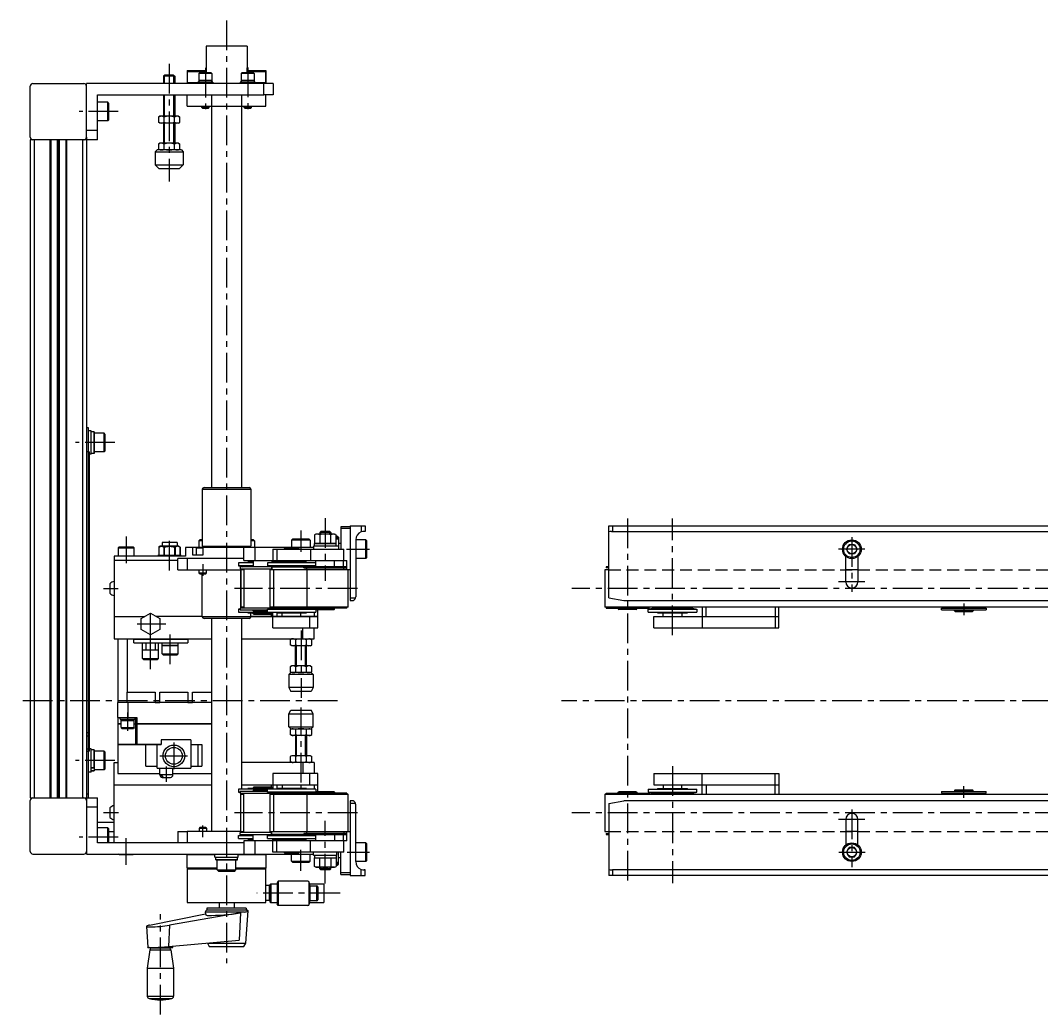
# Model space of a CAD drawing. Extents: x -5 to 1587, y -24 to 958.
# Drawn here: x -5 to 541, y 427 to 958 of the extents above; entities that cross this region are included whole.
import ezdxf

# ---------------------------------------------------------------- set-up
doc = ezdxf.new("R2010")
doc.units = 0
doc.header["$LTSCALE"] = 0.5
doc.linetypes.add('CENTER', pattern=[50.8, 31.75, -6.35, 6.35, -6.35])
doc.linetypes.add('DASHED', pattern=[19.05, 12.7, -6.35])
for name, color, linetype in [('MSM_CENTER', 1, 'CENTER'), ('MSM_CONTINUOUS', 7, 'CONTINUOUS'), ('MSM_DASHED', 4, 'DASHED'), ('MSM_NARROW', 5, 'CONTINUOUS')]:
    doc.layers.add(name, color=color, linetype=linetype)

msp = doc.modelspace()

# ---------------------------------------------------------------- linework, layer by layer
at = {"layer": 'MSM_CENTER'}
for p, q in [((105, 958.2), (105, 454.08)), ((74.3, 934.97), (74.3, 872.15)), ((93.69, 932.9), (93.69, 909.23)), ((116.31, 932.95), (116.31, 909.23)), ((47.09, 909.43), (26.15, 909.43)), ((45.19, 732.43), (24.25, 732.43)), ((157.8, 692.05), (157.8, 658.61)), ((319.46, 691.93), (319.46, 496.93)), ((343.46, 629.43), (343.46, 691.93)), ((144.7, 685.48), (144.7, 674.09)), ((51.23, 682.25), (51.23, 667.95)), ((74.5, 664.12), (74.5, 680.96)), ((439.46, 681.91), (439.46, 652.68)), ((169.15, 675.43), (181.46, 675.43)), ((446.45, 675.43), (432.31, 675.43)), ((446.45, 675.43), (432.31, 675.43)), ((92.27, 667.35), (92.27, 661.24)), ((446.44, 657.93), (432.29, 657.93)), ((39.11, 654.43), (47.08, 654.43)), ((175, 654.43), (109.3, 654.43)), ((1366.18, 654.43), (289.76, 654.43)), ((499.38, 646.43), (499.38, 640.13)), ((64.3, 625.32), (64.3, 643.7)), ((72.43, 635.43), (57.14, 635.43)), ((64.3, 611.32), (64.3, 629.7)), ((74.8, 613.92), (74.8, 632.3)), ((144.81, 631.95), (144.81, 596.04)), ((164.26, 594.43), (-5.28, 594.43)), ((144.81, 550.63), (144.81, 590.78)), ((1359.23, 594.43), (284.11, 594.43)), ((52.05, 588.2), (52.05, 578.23)), ((76.8, 572.02), (76.8, 557.73)), ((69.25, 564.93), (84.01, 564.93)), ((45.19, 562.43), (24.25, 562.43)), ((72.8, 551.03), (72.8, 559.2)), ((343.46, 559.43), (343.46, 496.93)), ((499.38, 542.43), (499.38, 548.73)), ((439.46, 536.18), (439.46, 505.47)), ((39.18, 534.57), (47.14, 534.57)), ((175, 534.43), (109.3, 534.43)), ((157.8, 496.71), (157.8, 530.15)), ((1366.18, 534.43), (289.76, 534.43)), ((446.45, 530.93), (432.3, 530.93)), ((92.27, 521.51), (92.27, 527.62)), ((47.09, 521.43), (26.15, 521.43)), ((51.23, 506.6), (51.23, 520.9)), ((51.23, 506.6), (51.23, 520.9)), ((144.7, 503.37), (144.7, 514.76)), ((169.51, 513.43), (181.46, 513.43)), ((432.46, 513.43), (446.6, 513.43)), ((165.77, 491.43), (121.09, 491.43)), ((69.59, 426.58), (69.59, 480.36))]:
    msp.add_line(p, q, dxfattribs=at)
at = {"layer": 'MSM_CONTINUOUS'}
for p, q in [((116, 944.43), (94, 944.43)), ((94, 944.43), (94, 930.23)), ((116, 944.43), (116, 933.4)), ((71.91, 928.93), (71.3, 928.31)), ((76.69, 928.93), (71.91, 928.93)), ((76.69, 928.93), (77.3, 928.31)), ((83.99, 931.43), (94, 931.43)), ((83.99, 931.43), (83.99, 924.43)), ((83.99, 930.93), (94, 930.93)), ((90.59, 930.23), (90.19, 929.83)), ((93.01, 929.83), (90.19, 929.83)), ((93.01, 929.83), (90.19, 929.83)), ((90.19, 929.83), (90.19, 925.23)), ((96.79, 930.23), (90.59, 930.23)), ((96.79, 930.23), (90.59, 930.23)), ((97.19, 929.83), (93.01, 929.83)), ((97.19, 929.83), (93.01, 929.83)), ((96.79, 930.23), (97.19, 929.83)), ((97.18, 929.83), (97.18, 925.23)), ((113.21, 930.23), (112.81, 929.83)), ((119.81, 929.83), (112.81, 929.83)), ((119.81, 929.83), (112.81, 929.83)), ((112.81, 929.83), (112.81, 925.23)), ((115.71, 930.23), (113.21, 930.23)), ((113.21, 930.23), (119.41, 930.23)), ((115.84, 931.43), (126.01, 931.43)), ((115.85, 930.93), (125.99, 930.93)), ((119.41, 930.23), (119.81, 929.83)), ((119.81, 929.83), (119.81, 925.23)), ((125.99, 924.43), (125.99, 931.43)), ((126.01, 931.43), (126.01, 924.43)), ((0, 895.73), (0, 923.13)), ((1.3, 924.43), (28.7, 924.43)), ((125, 924.43), (30, 924.43)), ((30, 895.73), (30, 924.43)), ((77.3, 928.31), (71.3, 928.31)), ((71.3, 928.31), (71.3, 924.43)), ((77.3, 928.31), (77.3, 924.43)), ((83.99, 924.93), (89.69, 924.93)), ((97.69, 925.23), (89.69, 925.23)), ((97.69, 925.23), (89.69, 925.23)), ((89.69, 925.23), (89.69, 924.43)), ((90.19, 926.23), (96.84, 926.23)), ((90.19, 926.23), (96.84, 926.23)), ((90.19, 926.23), (96.84, 926.23)), ((90.19, 926.23), (96.84, 926.23)), ((90.19, 926.23), (93.01, 926.23)), ((90.19, 926.23), (93.01, 926.23)), ((93.01, 926.23), (97.19, 926.23)), ((93.01, 926.23), (97.19, 926.23)), ((96.84, 926.23), (96.84, 925.23)), ((96.84, 926.23), (96.84, 925.23)), ((96.84, 926.23), (96.84, 925.23)), ((96.84, 926.23), (96.84, 925.23)), ((97.18, 926.23), (97.18, 925.23)), ((97.18, 926.23), (97.18, 925.23)), ((97.18, 926.23), (97.18, 925.23)), ((97.69, 925.23), (97.69, 924.43)), ((120.31, 925.23), (112.31, 925.23)), ((120.31, 925.23), (112.31, 925.23)), ((112.31, 925.23), (112.31, 924.43)), ((112.81, 926.23), (119.81, 926.23)), ((112.81, 926.23), (119.81, 926.23)), ((112.81, 926.23), (119.81, 926.23)), ((112.81, 926.23), (119.81, 926.23)), ((112.81, 926.23), (119.81, 926.23)), ((112.81, 926.23), (119.75, 926.23)), ((120.31, 925.23), (120.31, 924.43)), ((120.31, 924.93), (125.99, 924.93)), ((125, 918.43), (125, 924.43)), ((130, 924.43), (125, 924.43)), ((130, 924.43), (130, 918.43)), ((36, 918.43), (125, 918.43)), ((36, 894.43), (36, 918.43)), ((71.3, 918.43), (71.3, 906.93)), ((77.3, 918.43), (77.3, 906.93)), ((84, 912.43), (84, 918.43)), ((97, 917.93), (97, 708.43)), ((113, 917.93), (113, 708.43)), ((130, 918.43), (125, 918.43)), ((126, 912.43), (126, 918.43)), ((41.4, 914.43), (36, 914.43)), ((41.4, 904.43), (41.4, 914.43)), ((42, 913.83), (41.4, 914.43)), ((42, 909.43), (42, 913.83)), ((84, 912.43), (126, 912.43)), ((91.73, 911.59), (91.73, 912.43)), ((95.73, 911.59), (95.73, 912.43)), ((114.33, 911.59), (114.33, 912.43)), ((118.33, 911.59), (118.33, 912.43)), ((42, 905.03), (42, 909.43)), ((69.3, 906.93), (68.53, 906.48)), ((79.3, 906.93), (69.3, 906.93)), ((79.3, 906.93), (80.07, 906.48)), ((91.73, 911.59), (95.73, 911.59)), ((91.73, 911.59), (95.73, 911.59)), ((92.1, 911.23), (91.73, 911.59)), ((92.1, 911.23), (95.34, 911.23)), ((95.34, 911.23), (95.73, 911.59)), ((114.69, 911.23), (114.33, 911.59)), ((114.33, 911.59), (118.33, 911.59)), ((114.33, 911.59), (118.33, 911.59)), ((114.69, 911.23), (117.93, 911.23)), ((114.69, 911.23), (117.87, 911.23)), ((114.74, 911.23), (117.88, 911.23)), ((114.74, 911.23), (117.88, 911.23)), ((117.93, 911.23), (118.33, 911.59)), ((41.4, 904.43), (36, 904.43)), ((42, 905.03), (41.4, 904.43)), ((68.53, 906.48), (68.53, 903.77)), ((69.3, 903.33), (68.53, 903.77)), ((79.3, 903.33), (69.3, 903.33)), ((71.3, 903.33), (71.3, 892.53)), ((71.41, 906.48), (71.41, 903.77)), ((77.19, 903.77), (77.19, 906.48)), ((77.3, 903.33), (77.3, 892.53)), ((79.3, 903.33), (80.07, 903.77)), ((80.07, 903.77), (80.07, 906.48)), ((30, 899.43), (36, 899.43)), ((36, 894.43), (0, 894.43)), ((0, 894.43), (0, 542.43)), ((2, 894.43), (2, 542.43)), ((10.7, 542.43), (10.7, 894.43)), ((11, 894.43), (11, 542.43)), ((14.48, 542.43), (14.48, 894.43)), ((15, 894.43), (15, 542.43)), ((15.52, 894.43), (15.52, 542.43)), ((19, 894.43), (19, 542.43)), ((19.3, 894.43), (19.3, 542.43)), ((28, 894.43), (28, 542.43)), ((30, 895.73), (30, 512.73)), ((69.3, 892.53), (68.53, 892.08)), ((68.53, 892.08), (68.53, 889.37)), ((79.3, 892.53), (69.3, 892.53)), ((71.41, 892.08), (71.41, 889.37)), ((77.19, 889.37), (77.19, 892.08)), ((79.3, 892.53), (80.07, 892.08)), ((80.07, 889.37), (80.07, 892.08)), ((67.8, 888.93), (66.8, 887.93)), ((66.8, 887.93), (69.49, 887.93)), ((66.8, 887.93), (66.8, 880.93)), ((80.8, 888.93), (67.8, 888.93)), ((69.3, 888.93), (68.53, 889.37)), ((79.3, 888.93), (69.3, 888.93)), ((69.49, 887.93), (81.8, 887.93)), ((79.3, 888.93), (80.07, 889.37)), ((80.8, 888.93), (81.8, 887.93)), ((81.8, 887.93), (81.8, 880.93)), ((66.8, 880.93), (69.49, 880.93)), ((66.8, 880.93), (68.8, 878.93)), ((69.49, 880.93), (81.8, 880.93)), ((81.8, 880.93), (79.8, 878.93)), ((68.8, 878.93), (78.52, 878.93)), ((78.52, 878.93), (79.8, 878.93)), ((30, 740.43), (31, 740.43)), ((31, 740.43), (31, 542.43)), ((32.6, 738.68), (31, 738.68)), ((32.6, 726.18), (32.6, 738.68)), ((32.6, 726.18), (32.6, 738.68)), ((34.1, 738.18), (32.6, 738.18)), ((34.1, 726.68), (34.1, 738.18)), ((34.1, 738.18), (34.1, 726.68)), ((39.5, 737.43), (34.1, 737.43)), ((39.5, 727.43), (39.5, 737.43)), ((40.1, 736.83), (39.5, 737.43)), ((40.1, 728.03), (40.1, 736.83)), ((31.5, 727.43), (30, 727.43)), ((31.5, 727.43), (31.5, 567.43)), ((34.1, 726.68), (32.6, 726.68)), ((39.5, 727.43), (34.1, 727.43)), ((40.1, 728.03), (39.5, 727.43)), ((32.6, 726.18), (31.5, 726.18)), ((92, 707.49), (118, 707.49)), ((92, 707.49), (92, 677.03)), ((92.94, 708.43), (117.06, 708.43)), ((118, 707.49), (118, 677.03)), ((152.8, 683.53), (152.03, 683.08)), ((152.03, 683.08), (152.03, 678.53)), ((162.8, 683.53), (152.8, 683.53)), ((155.34, 684.93), (154.8, 684.39)), ((160.8, 684.39), (154.8, 684.39)), ((154.8, 684.39), (154.8, 683.53)), ((154.8, 684.23), (154.8, 683.53)), ((154.91, 683.08), (154.91, 678.53)), ((160.26, 684.93), (155.34, 684.93)), ((160.1, 684.93), (155.5, 684.93)), ((160.26, 684.93), (160.8, 684.39)), ((160.69, 678.53), (160.69, 683.08)), ((160.8, 684.39), (160.8, 683.53)), ((160.8, 684.23), (160.8, 683.53)), ((162.8, 683.53), (163.57, 683.08)), ((163.57, 678.53), (163.57, 683.08)), ((166.05, 687.43), (166.05, 675.43)), ((171.05, 687.43), (166.05, 687.43)), ((171.05, 686.43), (166.05, 686.43)), ((171.05, 687.93), (171.05, 647.93)), ((171.05, 687.93), (179.05, 687.93)), ((177.05, 687.93), (177.05, 684.67)), ((179.05, 684.93), (178.55, 684.93)), ((179.05, 687.93), (179.05, 684.93)), ((309.46, 687.93), (1329.44, 687.93)), ((309.46, 649.43), (309.46, 687.93)), ((310.96, 684.93), (1327.94, 684.93)), ((311.46, 687.93), (311.46, 684.93)), ((74.5, 679.03), (70.5, 679.03)), ((70.5, 679.03), (70.5, 677.03)), ((78.5, 679.03), (74.5, 679.03)), ((78.5, 679.03), (78.5, 677.03)), ((90.64, 680.43), (90.15, 679.94)), ((92, 679.94), (90.15, 679.94)), ((90.15, 679.94), (90.15, 676.43)), ((92, 680.43), (90.64, 680.43)), ((119.36, 680.43), (118, 680.43)), ((119.85, 679.94), (118, 679.94)), ((119.36, 680.43), (119.85, 679.94)), ((119.85, 679.94), (119.85, 676.43)), ((140.3, 680.83), (139.7, 680.23)), ((149.7, 680.23), (139.7, 680.23)), ((139.7, 680.23), (139.7, 676.43)), ((149.1, 680.83), (140.3, 680.83)), ((149.1, 680.83), (149.7, 680.23)), ((149.7, 680.23), (149.7, 676.43)), ((152.03, 678.53), (163.57, 678.53)), ((163.55, 678.53), (152.05, 678.53)), ((152.05, 678.53), (163.55, 678.53)), ((152.05, 678.53), (152.05, 678.53)), ((152.05, 677.03), (152.05, 678.53)), ((154.89, 678.53), (154.96, 678.53)), ((160.64, 678.53), (160.71, 678.53)), ((164.2, 682.43), (163.55, 682.43)), ((164.8, 681.83), (163.55, 681.83)), ((164.2, 681.43), (163.55, 681.43)), ((164.8, 680.83), (163.55, 680.83)), ((163.55, 677.03), (163.55, 678.53)), ((164.2, 682.43), (164.8, 681.83)), ((164.2, 681.43), (164.8, 680.83)), ((164.8, 681.83), (164.8, 675.43)), ((166.05, 678.43), (164.8, 678.43)), ((174.05, 680.43), (174.05, 649.93)), ((179.4, 680.43), (174.05, 680.43)), ((179.4, 670.43), (179.4, 680.43)), ((180, 679.83), (179.4, 680.43)), ((180, 671.03), (180, 679.83)), ((436.55, 675.43), (438, 677.93)), ((438, 677.93), (440.88, 677.93)), ((440.88, 677.93), (442.33, 675.43)), ((47.47, 676.73), (46.98, 676.24)), ((46.98, 676.24), (55.48, 676.24)), ((46.98, 676.24), (46.98, 671.73)), ((47.47, 676.73), (54.99, 676.73)), ((55.48, 676.24), (54.99, 676.73)), ((55.48, 671.73), (55.48, 676.24)), ((80.75, 672.03), (68.25, 672.03)), ((80.75, 672.03), (68.25, 672.03)), ((68.25, 672.03), (68.25, 671.73)), ((69.5, 677.03), (68.75, 676.59)), ((68.75, 676.59), (70.17, 677.03)), ((68.75, 676.59), (68.75, 672.03)), ((68.75, 676.59), (68.75, 676.59)), ((68.75, 672.03), (68.75, 672.03)), ((70.17, 677.03), (69.5, 677.03)), ((74.5, 677.03), (70.17, 677.03)), ((70.17, 677.03), (71.59, 676.59)), ((71.66, 676.59), (71.59, 676.59)), ((71.59, 672.03), (71.59, 676.59)), ((71.59, 672.03), (71.66, 672.03)), ((71.66, 676.59), (74.5, 677.03)), ((71.66, 676.59), (71.66, 672.03)), ((78.83, 677.03), (74.5, 677.03)), ((74.5, 677.03), (77.34, 676.59)), ((77.34, 672.03), (77.34, 676.59)), ((77.41, 676.59), (77.34, 676.59)), ((77.34, 672.03), (77.41, 672.03)), ((78.83, 677.03), (77.41, 676.59)), ((77.41, 676.59), (77.41, 672.03)), ((79.5, 677.03), (78.83, 677.03)), ((80.25, 676.59), (78.83, 677.03)), ((79.5, 677.03), (80.25, 676.59)), ((80.25, 672.03), (80.25, 676.59)), ((80.25, 676.59), (80.25, 676.59)), ((80.25, 676.59), (80.25, 672.03)), ((80.75, 672.03), (80.75, 671.73)), ((151.55, 676.43), (83, 676.43)), ((83, 676.43), (83, 671.73)), ((87.02, 672.33), (87.02, 676.43)), ((92.32, 672.33), (87.02, 672.33)), ((89.17, 676.33), (88.77, 675.93)), ((92.32, 675.93), (88.77, 675.93)), ((88.77, 675.93), (88.77, 672.33)), ((92.27, 676.33), (89.17, 676.33)), ((89.62, 676.43), (89.62, 676.33)), ((91.74, 676.43), (92.04, 676.73)), ((92, 677.03), (118, 677.03)), ((93.3, 676.73), (92.04, 676.73)), ((92.32, 676.43), (92.32, 672.33)), ((93.3, 676.43), (93.3, 677.03)), ((114.3, 669.43), (114.3, 676.43)), ((116.7, 676.43), (116.7, 677.03)), ((120.37, 669.43), (120.37, 676.43)), ((129.8, 675.43), (131.8, 675.43)), ((129.8, 675.43), (129.8, 669.43)), ((131.8, 675.43), (131.8, 669.43)), ((131.8, 675.43), (167.8, 675.43)), ((136.1, 675.93), (135.8, 675.63)), ((143.8, 675.63), (135.8, 675.63)), ((135.8, 675.63), (135.8, 675.43)), ((143.5, 675.93), (136.1, 675.93)), ((139.8, 675.93), (139.8, 676.43)), ((143.5, 675.93), (143.8, 675.63)), ((143.8, 675.63), (143.8, 675.43)), ((149.8, 675.43), (149.8, 669.43)), ((157.8, 677.03), (151.55, 677.03)), ((164.8, 677.03), (151.55, 677.03)), ((151.55, 677.03), (151.55, 675.43)), ((167.8, 669.43), (167.8, 675.43)), ((438, 672.93), (436.55, 675.43)), ((440.88, 672.93), (438, 672.93)), ((442.33, 675.43), (440.88, 672.93)), ((83, 671.73), (44.8, 671.73)), ((44.8, 671.73), (44.8, 627.43)), ((79, 669.43), (44.8, 669.43)), ((79, 669.43), (50.8, 669.43)), ((79, 664.43), (79, 670.43)), ((114.3, 670.43), (79, 670.43)), ((84, 670.43), (84, 664.43)), ((119.3, 668.1), (111.3, 668.1)), ((111.3, 668.1), (111.3, 666.46)), ((119.3, 666.46), (111.3, 666.46)), ((111.3, 666.46), (113.58, 665.93)), ((114.3, 669.43), (169.3, 669.43)), ((119.3, 668.43), (116.3, 668.43)), ((116.3, 668.43), (116.3, 668.1)), ((119.3, 669.43), (119.3, 665.93)), ((152.8, 668.1), (126.8, 668.1)), ((126.8, 668.1), (126.8, 666.46)), ((137.73, 666.46), (126.8, 666.46)), ((126.8, 666.46), (129.08, 665.93)), ((129.3, 668.1), (129.3, 669.43)), ((131.8, 668.43), (129.3, 668.43)), ((147.8, 668.43), (131.8, 668.43)), ((131.8, 668.1), (131.8, 668.43)), ((134.8, 668.43), (134.8, 669.43)), ((152.8, 666.46), (137.73, 666.46)), ((144.8, 669.43), (144.8, 668.43)), ((147.8, 668.43), (147.8, 668.1)), ((152.8, 666.46), (150.53, 665.93)), ((152.8, 665.93), (152.8, 669.43)), ((162.8, 665.93), (162.8, 669.43)), ((167.3, 669.43), (167.3, 665.93)), ((169.3, 664.43), (169.3, 669.43)), ((179.4, 670.43), (174.05, 670.43)), ((180, 671.03), (179.4, 670.43)), ((436.19, 657.93), (436.19, 671.63)), ((442.69, 671.63), (442.69, 657.93)), ((79, 664.43), (112.58, 664.43)), ((90.27, 662.76), (90.27, 664.43)), ((90.27, 662.76), (94.27, 662.76)), ((90.7, 662.33), (90.27, 662.76)), ((90.7, 662.33), (93.84, 662.33)), ((92, 639.43), (92, 662.33)), ((93.84, 662.33), (94.27, 662.76)), ((94.27, 662.76), (94.27, 664.43)), ((129.08, 665.93), (112.3, 665.93)), ((112.3, 665.93), (112.3, 664.93)), ((112.3, 664.93), (129.08, 664.93)), ((112.62, 664.43), (112.58, 664.43)), ((112.58, 664.43), (112.58, 644.43)), ((112.62, 644.43), (112.62, 664.43)), ((114.3, 664.43), (112.62, 664.43)), ((113.73, 664.93), (113.73, 664.43)), ((113.75, 664.93), (113.75, 664.43)), ((113.76, 664.93), (113.76, 664.43)), ((113.98, 664.93), (113.98, 664.43)), ((114.3, 664.93), (114.3, 643.93)), ((171.05, 664.43), (128.08, 664.43)), ((128.08, 664.43), (128.08, 644.43)), ((129.08, 665.93), (138.09, 665.93)), ((129.15, 665.93), (129.08, 665.93)), ((129.08, 665.93), (129.08, 664.43)), ((129.08, 665.93), (129.08, 664.43)), ((129.15, 665.93), (129.15, 664.43)), ((130.73, 665.93), (130.26, 665.93)), ((130.31, 644.43), (130.31, 664.43)), ((134.11, 665.93), (133.32, 665.93)), ((138.62, 665.93), (137.67, 665.93)), ((138.09, 665.93), (146.3, 665.93)), ((143.36, 665.93), (142.44, 665.93)), ((169.3, 665.93), (146.3, 665.93)), ((146.3, 665.43), (146.3, 665.93)), ((146.3, 665.43), (169.3, 665.43)), ((147.8, 664.43), (147.8, 665.43)), ((147.8, 665.43), (147.8, 664.43)), ((147.93, 664.43), (147.93, 644.43)), ((167.8, 664.43), (167.8, 665.43)), ((170, 644.43), (170, 664.43)), ((307.26, 664.43), (307.26, 644.43)), ((309.46, 664.43), (307.26, 664.43)), ((307.96, 665.93), (307.96, 665.43)), ((309.46, 665.93), (307.96, 665.93)), ((309.46, 665.43), (307.96, 665.43)), ((442.69, 664.43), (436.19, 664.43)), ((42.6, 656.95), (42.6, 651.9)), ((171.05, 649.43), (173.99, 649.43)), ((171.05, 647.93), (172.05, 647.93)), ((309.46, 649.43), (317.46, 647.93)), ((317.46, 647.93), (1321.47, 647.93)), ((44.8, 639.43), (61.23, 639.43)), ((59.3, 638.31), (64.3, 641.2)), ((64.3, 641.2), (69.3, 638.31)), ((92, 639.43), (67.37, 639.43)), ((118, 639.36), (92, 639.36)), ((112.3, 643.63), (111.3, 643.39)), ((111.3, 643.39), (112.3, 643.39)), ((111.3, 643.39), (111.3, 641.75)), ((111.3, 641.75), (126.8, 641.75)), ((129.08, 643.93), (112.3, 643.93)), ((112.3, 643.93), (112.3, 642.93)), ((112.3, 642.93), (126.8, 642.93)), ((112.62, 644.43), (112.58, 644.43)), ((114.3, 644.43), (112.62, 644.43)), ((113.73, 644.43), (113.73, 643.93)), ((113.75, 644.43), (113.75, 643.93)), ((113.76, 644.43), (113.76, 643.93)), ((113.98, 644.43), (113.98, 643.93)), ((116.3, 641.43), (116.3, 641.75)), ((116.3, 641.43), (129.8, 641.43)), ((118, 639.36), (118, 641.43)), ((153.8, 639.43), (118, 639.43)), ((118, 639.43), (153.8, 639.43)), ((119.3, 642.43), (119.3, 642.93)), ((119.3, 642.43), (126.8, 642.43)), ((119.6, 642.13), (119.3, 642.43)), ((119.3, 640.93), (119.3, 641.43)), ((119.3, 640.93), (129.3, 640.93)), ((119.6, 640.63), (119.3, 640.93)), ((119.6, 642.13), (123.75, 642.13)), ((119.6, 640.63), (123.75, 640.63)), ((123.75, 642.13), (126.8, 642.13)), ((123.75, 640.63), (129, 640.63)), ((126.8, 643.39), (129.08, 643.93)), ((126.8, 643.39), (152.8, 643.39)), ((126.8, 641.75), (126.8, 643.39)), ((126.8, 641.75), (152.8, 641.75)), ((130.31, 644.43), (128.08, 644.43)), ((128.95, 639.43), (128.95, 640.63)), ((129, 640.63), (129.3, 640.93)), ((129.08, 643.93), (129.15, 643.93)), ((169.3, 643.93), (129.08, 643.93)), ((129.3, 640.93), (129.3, 641.43)), ((129.8, 639.43), (129.8, 641.75)), ((129.8, 633.43), (129.8, 639.43)), ((130.26, 643.93), (130.73, 643.93)), ((170, 644.43), (130.31, 644.43)), ((131.8, 641.75), (131.8, 639.43)), ((131.8, 641.43), (147.8, 641.43)), ((133.32, 643.93), (134.11, 643.93)), ((134.8, 639.43), (134.8, 641.43)), ((137.67, 643.93), (138.62, 643.93)), ((142.44, 643.93), (143.36, 643.93)), ((144.8, 639.43), (144.8, 641.43)), ((147.8, 641.43), (147.8, 641.75)), ((149.54, 633.43), (149.54, 639.43)), ((150.53, 643.93), (152.8, 643.39)), ((151.8, 643.93), (151.8, 643.63)), ((151.8, 641.75), (151.8, 639.43)), ((152.8, 643.43), (152.8, 643.93)), ((152.8, 643.43), (162.8, 643.43)), ((153.1, 643.13), (152.8, 643.43)), ((152.8, 643.39), (152.8, 641.75)), ((153.1, 643.13), (162.5, 643.13)), ((153.8, 633.43), (153.8, 643.13)), ((162.5, 643.13), (162.8, 643.43)), ((162.8, 643.43), (162.8, 643.93)), ((169.3, 643.93), (169.3, 644.43)), ((1331.64, 644.43), (307.26, 644.43)), ((307.96, 644.43), (307.96, 643.93)), ((307.96, 643.93), (330.96, 643.93)), ((314.46, 643.93), (314.46, 643.43)), ((314.46, 643.43), (314.76, 643.13)), ((314.46, 643.43), (324.46, 643.43)), ((324.16, 643.13), (314.76, 643.13)), ((324.16, 643.13), (324.46, 643.43)), ((324.46, 643.43), (324.46, 643.93)), ((330.46, 643.39), (332.73, 643.93)), ((330.46, 643.39), (356.46, 643.39)), ((330.46, 641.75), (330.46, 643.39)), ((330.46, 641.75), (356.46, 641.75)), ((330.96, 643.93), (330.96, 644.43)), ((354.18, 643.93), (332.73, 643.93)), ((332.8, 644.43), (332.8, 643.93)), ((333.46, 639.43), (400.46, 639.43)), ((333.46, 633.43), (333.46, 639.43)), ((335.46, 641.43), (335.46, 641.75)), ((335.46, 641.43), (351.46, 641.43)), ((338.46, 639.43), (338.46, 641.43)), ((348.46, 641.43), (348.46, 639.43)), ((351.46, 641.75), (351.46, 641.43)), ((354.11, 644.43), (354.11, 643.93)), ((354.18, 643.93), (356.46, 643.39)), ((356.46, 643.39), (356.46, 641.75)), ((359.46, 644.43), (359.46, 633.43)), ((361.46, 639.43), (361.46, 644.43)), ((398.46, 644.43), (398.46, 633.43)), ((400.46, 633.43), (400.46, 644.43)), ((487.38, 642.93), (487.38, 643.93)), ((487.38, 643.93), (511.38, 643.93)), ((487.38, 642.93), (511.38, 642.93)), ((489.38, 643.93), (489.38, 644.43)), ((494.38, 642.43), (494.38, 642.93)), ((494.68, 642.13), (494.38, 642.43)), ((504.38, 642.43), (494.38, 642.43)), ((494.68, 642.13), (504.08, 642.13)), ((504.38, 642.43), (504.08, 642.13)), ((504.38, 642.93), (504.38, 642.43)), ((509.38, 644.43), (509.38, 643.93)), ((511.38, 643.93), (511.38, 642.93)), ((59.3, 632.54), (59.3, 638.31)), ((69.3, 638.31), (69.3, 632.54)), ((117.06, 638.43), (92.94, 638.43)), ((97, 638.43), (97, 524.43)), ((113, 638.43), (113, 547.1)), ((64.3, 629.65), (59.3, 632.54)), ((69.3, 632.54), (64.3, 629.65)), ((129.8, 633.43), (153.8, 633.43)), ((145.8, 627.43), (145.8, 633.43)), ((151.8, 627.43), (151.8, 633.43)), ((333.46, 633.43), (400.46, 633.43)), ((44.8, 627.43), (50.8, 627.43)), ((46.8, 627.43), (46.8, 598.93)), ((50.8, 627.43), (97, 627.43)), ((51.8, 627.43), (51.8, 598.93)), ((55.3, 627.33), (84.3, 627.33)), ((55.3, 625.33), (55.3, 627.33)), ((55.3, 625.33), (84.3, 625.33)), ((57.3, 627.43), (57.3, 627.33)), ((59.3, 627.33), (59.3, 627.43)), ((80.3, 627.33), (59.3, 627.33)), ((60.05, 616.92), (60.05, 625.33)), ((61.8, 625.33), (61.8, 621.43)), ((66.8, 625.33), (66.8, 621.43)), ((68.55, 616.92), (68.55, 625.33)), ((70.55, 619.52), (70.55, 625.33)), ((79.05, 624.03), (70.55, 624.03)), ((70.55, 624.03), (79.05, 624.03)), ((70.55, 624.03), (79.05, 624.03)), ((79.05, 619.52), (79.05, 625.33)), ((80.3, 627.43), (80.3, 627.33)), ((82.3, 627.33), (82.3, 627.43)), ((84.3, 627.33), (84.3, 625.33)), ((113, 627.43), (151.8, 627.43)), ((139.81, 627.43), (139.03, 626.98)), ((139.03, 626.98), (139.03, 624.27)), ((139.81, 623.83), (139.03, 624.27)), ((140.76, 627.43), (139.79, 627.43)), ((149.81, 623.83), (139.81, 623.83)), ((141.81, 613.03), (141.81, 623.83)), ((141.92, 626.98), (141.92, 624.27)), ((147.69, 624.27), (147.69, 626.98)), ((147.81, 613.03), (147.81, 623.83)), ((149.79, 627.43), (149.37, 627.43)), ((149.79, 627.43), (149.37, 627.43)), ((149.81, 627.43), (150.58, 626.98)), ((149.81, 623.83), (150.58, 624.27)), ((150.58, 624.27), (150.58, 626.98)), ((68.55, 621.43), (60.05, 621.43)), ((70.55, 619.52), (79.05, 619.52)), ((71.04, 619.03), (70.55, 619.52)), ((71.04, 619.03), (74.8, 619.03)), ((74.8, 619.03), (78.56, 619.03)), ((78.56, 619.03), (79.05, 619.52)), ((60.05, 616.92), (68.55, 616.92)), ((60.54, 616.43), (60.05, 616.92)), ((60.54, 616.43), (64.3, 616.43)), ((64.3, 616.43), (68.06, 616.43)), ((68.06, 616.43), (68.55, 616.92)), ((139.81, 613.03), (139.03, 612.58)), ((139.03, 612.58), (139.03, 609.87)), ((149.81, 613.03), (139.81, 613.03)), ((141.92, 612.58), (141.92, 609.87)), ((147.69, 609.87), (147.69, 612.58)), ((149.81, 613.03), (150.58, 612.58)), ((150.58, 609.87), (150.58, 612.58)), ((139.3, 609.43), (138.3, 608.43)), ((138.3, 608.43), (138.3, 601.43)), ((151.3, 608.43), (138.3, 608.43)), ((139.81, 609.43), (139.03, 609.87)), ((150.3, 609.43), (139.3, 609.43)), ((149.81, 609.43), (150.58, 609.87)), ((150.3, 609.43), (151.3, 608.43)), ((151.3, 608.43), (151.3, 601.43)), ((151.3, 601.43), (138.3, 601.43)), ((138.3, 601.43), (139.3, 599.43)), ((151.3, 601.43), (150.3, 599.43)), ((46.8, 598.93), (46.8, 593.43)), ((51.8, 598.93), (66.8, 598.93)), ((51.8, 593.43), (51.8, 598.93)), ((66.8, 598.93), (66.8, 593.43)), ((69.3, 598.93), (84.3, 598.93)), ((69.3, 593.43), (69.3, 598.93)), ((84.3, 598.93), (84.3, 593.43)), ((86.8, 598.93), (97, 598.93)), ((86.8, 593.43), (86.8, 598.93)), ((150.3, 599.43), (139.3, 599.43)), ((97, 593.43), (46.8, 593.43)), ((46.8, 585.43), (46.8, 593.43)), ((52.1, 593.43), (52.1, 585.43)), ((66.8, 593.43), (69.3, 593.43)), ((84.3, 593.43), (86.8, 593.43)), ((46.8, 585.43), (56.93, 585.43)), ((46.8, 585.43), (46.8, 582.13)), ((48.05, 584.63), (48.05, 585.43)), ((48.05, 584.63), (56.05, 584.63)), ((48.55, 580.03), (48.55, 584.63)), ((55.55, 580.03), (55.55, 584.63)), ((56.05, 584.63), (56.05, 585.43)), ((56.2, 585.43), (56.2, 582.13)), ((56.93, 585.43), (56.93, 582.13)), ((138.31, 587.43), (139.31, 589.43)), ((138.31, 580.43), (138.31, 587.43)), ((138.31, 587.43), (151.31, 587.43)), ((139.31, 589.43), (150.31, 589.43)), ((151.31, 587.43), (150.31, 589.43)), ((151.31, 580.43), (151.31, 587.43)), ((46.8, 582.13), (48.58, 582.13)), ((46.8, 582.08), (46.8, 571.08)), ((48.58, 582.08), (46.8, 582.08)), ((46.85, 582.08), (46.85, 582.13)), ((55.55, 583.63), (48.55, 583.63)), ((55.55, 583.63), (48.55, 583.63)), ((55.55, 583.63), (48.55, 583.63)), ((48.55, 580.03), (55.55, 580.03)), ((48.58, 579.99), (48.95, 579.63)), ((48.95, 579.63), (55.15, 579.63)), ((55.55, 580.03), (55.15, 579.63)), ((55.55, 582.13), (56.2, 582.13)), ((55.55, 582.08), (56.2, 582.08)), ((56.2, 582.13), (56.93, 582.13)), ((56.2, 582.08), (56.2, 571.08)), ((56.93, 582.08), (56.2, 582.08)), ((56.25, 582.13), (56.25, 582.08)), ((56.93, 582.13), (59.86, 582.13)), ((56.93, 582.08), (56.93, 571.08)), ((59.86, 582.08), (56.93, 582.08)), ((56.98, 582.08), (56.98, 582.13)), ((59.86, 582.13), (97, 582.13)), ((97, 582.08), (59.86, 582.08)), ((139.31, 579.43), (138.31, 580.43)), ((138.31, 580.43), (151.31, 580.43)), ((139.81, 579.43), (139.03, 578.98)), ((139.31, 579.43), (150.31, 579.43)), ((149.81, 579.43), (150.58, 578.98)), ((150.31, 579.43), (151.31, 580.43)), ((30, 577.43), (31, 577.43)), ((31, 575.43), (30, 575.43)), ((139.03, 578.98), (139.03, 576.27)), ((139.81, 575.83), (139.03, 576.27)), ((149.81, 575.83), (139.81, 575.83)), ((141.81, 575.83), (141.81, 565.03)), ((141.92, 578.98), (141.92, 576.27)), ((147.69, 576.27), (147.69, 578.98)), ((147.81, 575.83), (147.81, 565.03)), ((149.81, 575.83), (150.58, 576.27)), ((150.58, 576.27), (150.58, 578.98)), ((31, 568.43), (30, 568.43)), ((32.6, 568.68), (31.5, 568.68)), ((32.6, 557.15), (32.6, 568.68)), ((32.6, 557.15), (32.6, 568.68)), ((34.1, 568.18), (32.6, 568.18)), ((34.1, 558.5), (34.1, 568.18)), ((34.1, 568.18), (34.1, 556.96)), ((46.8, 571.08), (69.94, 571.08)), ((69.94, 571.03), (46.8, 571.03)), ((46.8, 571.03), (46.8, 555.43)), ((46.85, 571.08), (46.85, 571.03)), ((48.6, 571.03), (48.6, 571.08)), ((51.66, 571.08), (51.66, 571.03)), ((56.25, 571.08), (56.25, 571.03)), ((56.98, 571.08), (56.98, 571.03)), ((59.86, 571.03), (59.86, 571.08)), ((61.8, 559.43), (61.8, 570.93)), ((61.8, 570.93), (63.97, 570.93)), ((63.97, 570.93), (67.8, 570.93)), ((67.8, 558.43), (67.8, 570.93)), ((67.8, 570.93), (69.94, 570.93)), ((69.94, 573.43), (69.94, 570.93)), ((85.8, 573.43), (69.94, 573.43)), ((85.8, 573.43), (85.8, 558.43)), ((85.8, 570.93), (91.8, 570.93)), ((89.63, 570.93), (89.63, 559.43)), ((91.8, 570.93), (91.8, 559.43)), ((30, 567.43), (31, 567.43)), ((31, 567.43), (31.5, 567.43)), ((39.5, 567.43), (34.1, 567.43)), ((39.5, 565.11), (39.5, 567.43)), ((40.1, 566.83), (39.5, 567.43)), ((39.5, 557.43), (39.5, 565.11)), ((40.1, 558.03), (40.1, 566.83)), ((139.81, 565.03), (139.03, 564.58)), ((139.03, 564.58), (139.03, 561.87)), ((149.81, 565.03), (139.81, 565.03)), ((141.92, 564.58), (141.92, 561.87)), ((147.69, 561.87), (147.69, 564.58)), ((149.81, 565.03), (150.58, 564.58)), ((150.58, 561.87), (150.58, 564.58)), ((32.6, 558.5), (34.1, 558.5)), ((34.1, 558.5), (32.6, 558.5)), ((32.6, 556.18), (32.6, 557.15)), ((32.6, 556.18), (32.6, 557.15)), ((39.5, 557.43), (34.1, 557.43)), ((40.1, 558.03), (39.5, 557.43)), ((44.8, 518.43), (44.8, 561.43)), ((44.8, 561.43), (46.8, 561.43)), ((61.8, 559.43), (63.97, 559.43)), ((63.97, 559.43), (67.8, 559.43)), ((67.8, 558.43), (85.8, 558.43)), ((69.3, 554.73), (69.3, 558.43)), ((76.3, 554.73), (76.3, 558.43)), ((85.8, 559.43), (89.63, 559.43)), ((89.63, 559.43), (91.8, 559.43)), ((151.8, 561.43), (113, 561.43)), ((139.81, 561.43), (139.03, 561.87)), ((145.8, 561.43), (145.8, 555.43)), ((149.81, 561.43), (150.58, 561.87)), ((151.8, 561.43), (151.8, 555.43)), ((151.8, 561.43), (151.8, 555.43)), ((151.8, 561.43), (151.8, 555.43)), ((32.6, 556.18), (31, 556.18)), ((32.6, 556.96), (34.1, 556.96)), ((34.1, 556.96), (32.6, 556.96)), ((46.8, 555.43), (69.3, 555.43)), ((76.3, 554.73), (69.3, 554.73)), ((70.18, 554.43), (70.53, 554.43)), ((70.6, 553.43), (75, 553.43)), ((76.3, 555.43), (97, 555.43)), ((129.8, 555.43), (129.8, 547.1)), ((153.8, 555.43), (129.8, 555.43)), ((149.54, 549.43), (149.54, 555.43)), ((153.8, 545.73), (153.8, 555.43)), ((333.46, 555.43), (400.46, 555.43)), ((333.46, 555.43), (333.46, 549.43)), ((359.46, 544.43), (359.46, 555.43)), ((398.46, 544.43), (398.46, 555.43)), ((400.46, 555.43), (400.46, 544.43)), ((44.8, 549.43), (97, 549.49)), ((124.3, 547.1), (111.3, 547.1)), ((111.3, 547.1), (111.3, 545.46)), ((113, 549.43), (153.8, 549.43)), ((124.3, 547.43), (116.3, 547.43)), ((116.3, 547.43), (116.3, 547.1)), ((119.6, 548.23), (119.3, 547.93)), ((124.89, 547.93), (119.3, 547.93)), ((119.3, 547.93), (119.3, 547.43)), ((119.6, 546.73), (119.3, 546.43)), ((124.89, 546.43), (119.3, 546.43)), ((119.3, 546.43), (119.3, 545.93)), ((129, 548.23), (119.6, 548.23)), ((126.8, 546.73), (119.6, 546.73)), ((129.8, 547.43), (124.3, 547.43)), ((126.8, 547.1), (124.3, 547.1)), ((129.3, 547.93), (124.89, 547.93)), ((126.8, 546.43), (124.89, 546.43)), ((152.8, 547.1), (126.8, 547.1)), ((126.8, 545.46), (126.8, 547.1)), ((128.95, 548.23), (128.95, 549.43)), ((129, 548.23), (129.3, 547.93)), ((129.3, 547.93), (129.3, 547.43)), ((131.8, 549.43), (131.8, 547.1)), ((147.8, 547.43), (131.8, 547.43)), ((134.8, 549.43), (134.8, 547.43)), ((144.8, 549.43), (144.8, 547.43)), ((147.8, 547.43), (147.8, 547.1)), ((151.8, 549.43), (151.8, 547.1)), ((152.8, 547.1), (152.8, 545.46)), ((330.46, 547.1), (356.46, 547.1)), ((330.46, 547.1), (330.46, 545.46)), ((333.46, 549.43), (400.46, 549.43)), ((335.46, 547.43), (351.46, 547.43)), ((335.46, 547.43), (335.46, 547.1)), ((338.46, 549.43), (338.46, 547.43)), ((348.46, 547.43), (348.46, 549.43)), ((351.46, 547.1), (351.46, 547.43)), ((356.46, 545.46), (356.46, 547.1)), ((361.46, 549.43), (361.46, 544.43)), ((494.68, 546.73), (494.38, 546.43)), ((494.38, 546.43), (494.38, 545.93)), ((504.38, 546.43), (494.38, 546.43)), ((494.68, 546.73), (504.08, 546.73)), ((504.38, 546.43), (504.08, 546.73)), ((504.38, 545.93), (504.38, 546.43)), ((0, 542.43), (36, 542.43)), ((0, 513.73), (0, 541.13)), ((31, 544.43), (30, 544.43)), ((36, 518.43), (36, 542.43)), ((112.3, 545.46), (111.3, 545.46)), ((111.3, 545.46), (112.3, 545.23)), ((124.3, 545.93), (112.3, 545.93)), ((112.3, 545.93), (112.3, 544.93)), ((112.3, 544.93), (124.3, 544.93)), ((112.58, 544.43), (112.62, 544.43)), ((112.58, 524.43), (112.58, 544.43)), ((112.62, 524.43), (112.62, 544.43)), ((112.62, 544.43), (114.3, 544.43)), ((113.73, 544.93), (113.73, 544.43)), ((113.74, 544.43), (113.74, 544.93)), ((113.95, 544.43), (113.95, 544.93)), ((114.3, 523.93), (114.3, 544.93)), ((126.8, 545.93), (124.3, 545.93)), ((124.3, 544.93), (129.08, 544.93)), ((152.8, 545.46), (126.8, 545.46)), ((126.8, 545.46), (129.08, 544.93)), ((128.08, 544.43), (130.31, 544.43)), ((128.08, 544.43), (128.08, 524.43)), ((129.08, 544.43), (129.08, 544.93)), ((129.13, 544.93), (129.08, 544.93)), ((169.3, 544.93), (129.13, 544.93)), ((130.31, 524.43), (130.31, 544.43)), ((130.31, 544.43), (147.93, 544.43)), ((146.3, 544.43), (146.3, 544.93)), ((146.3, 544.93), (146.3, 544.43)), ((147.93, 544.43), (147.93, 524.43)), ((147.93, 544.43), (170, 544.43)), ((152.8, 545.46), (150.53, 544.93)), ((151.8, 545.23), (151.8, 544.93)), ((152.8, 545.43), (153.1, 545.73)), ((162.8, 545.43), (152.8, 545.43)), ((162.5, 545.73), (153.1, 545.73)), ((162.5, 545.73), (162.8, 545.43)), ((162.8, 545.43), (162.8, 544.93)), ((169.3, 544.93), (169.3, 544.43)), ((170, 524.43), (170, 544.43)), ((172.05, 540.93), (171.05, 540.93)), ((171.05, 540.93), (171.05, 539.43)), ((307.26, 544.43), (307.26, 524.43)), ((307.27, 544.43), (1331.64, 544.43)), ((307.96, 544.43), (307.96, 544.93)), ((307.96, 544.93), (330.96, 544.93)), ((309.46, 539.43), (317.46, 540.93)), ((314.46, 545.43), (314.76, 545.73)), ((314.46, 544.93), (314.46, 545.43)), ((314.46, 545.43), (324.46, 545.43)), ((324.16, 545.73), (314.76, 545.73)), ((1321.46, 540.93), (317.46, 540.93)), ((324.16, 545.73), (324.46, 545.43)), ((324.46, 545.43), (324.46, 544.93)), ((330.46, 545.46), (356.46, 545.46)), ((330.46, 545.46), (332.73, 544.93)), ((330.96, 544.93), (330.96, 544.43)), ((354.18, 544.93), (332.73, 544.93)), ((332.8, 544.43), (332.8, 544.93)), ((354.11, 544.43), (354.11, 544.93)), ((354.18, 544.93), (356.46, 545.46)), ((487.38, 545.93), (487.38, 544.93)), ((487.38, 545.93), (511.38, 545.93)), ((487.38, 544.93), (511.38, 544.93)), ((489.38, 544.93), (489.38, 544.43)), ((509.38, 544.43), (509.38, 544.93)), ((511.38, 544.93), (511.38, 545.93)), ((36, 537.43), (30, 537.43)), ((42.6, 537.09), (42.6, 532.04)), ((173.99, 539.43), (171.05, 539.43)), ((171.05, 539.43), (171.05, 500.93)), ((174.05, 508.43), (174.05, 538.93)), ((309.46, 539.43), (309.46, 500.93)), ((436.2, 530.93), (436.2, 517.23)), ((442.7, 517.23), (442.7, 530.93)), ((36, 529.43), (44.8, 529.43)), ((41.4, 526.43), (36, 526.43)), ((41.4, 518.43), (41.4, 526.43)), ((42, 525.83), (41.4, 526.43)), ((42, 518.43), (42, 525.83)), ((42, 524.43), (44.8, 524.43)), ((79, 524.43), (84, 524.43)), ((79, 524.43), (79, 518.43)), ((84, 524.43), (84, 518.43)), ((112.58, 524.43), (84, 524.43)), ((90.7, 526.53), (90.27, 526.1)), ((94.27, 526.1), (90.27, 526.1)), ((90.27, 526.1), (90.27, 524.43)), ((93.84, 526.53), (90.7, 526.53)), ((93.84, 526.53), (94.27, 526.1)), ((94.27, 526.1), (94.27, 524.43)), ((112.58, 524.43), (112.62, 524.43)), ((112.62, 524.43), (114.3, 524.43)), ((113.73, 524.43), (113.73, 523.93)), ((113.74, 523.93), (113.74, 524.43)), ((113.95, 523.93), (113.95, 524.43)), ((128.08, 524.43), (147.93, 524.43)), ((129.08, 522.93), (129.08, 524.43)), ((129.08, 524.43), (129.08, 522.93)), ((147.8, 524.43), (147.8, 523.43)), ((147.93, 524.43), (171.05, 524.43)), ((167.8, 524.43), (167.8, 523.43)), ((169.3, 519.43), (169.3, 524.43)), ((307.26, 524.43), (309.46, 524.43)), ((442.7, 524.43), (436.2, 524.43)), ((111.3, 522.39), (113.58, 522.93)), ((111.3, 522.39), (119.3, 522.39)), ((111.3, 520.75), (111.3, 522.39)), ((111.3, 520.75), (119.3, 520.75)), ((124.3, 523.93), (112.3, 523.93)), ((112.3, 522.93), (112.3, 523.93)), ((112.3, 522.93), (124.3, 522.93)), ((169.3, 519.43), (114.3, 519.43)), ((114.3, 519.43), (114.3, 512.43)), ((116.3, 520.43), (116.3, 520.75)), ((116.3, 520.43), (119.3, 520.43)), ((119.3, 519.43), (119.3, 522.93)), ((120.37, 512.43), (120.37, 519.43)), ((129.08, 523.93), (124.3, 523.93)), ((124.3, 522.93), (129.08, 522.93)), ((126.8, 522.39), (129.08, 522.93)), ((126.8, 522.39), (152.8, 522.39)), ((126.8, 520.75), (126.8, 522.39)), ((126.8, 520.75), (152.8, 520.75)), ((146.3, 522.93), (129.08, 522.93)), ((129.08, 522.93), (129.13, 522.93)), ((129.3, 520.75), (129.3, 520.43)), ((129.3, 520.43), (147.8, 520.43)), ((129.8, 513.43), (129.8, 519.43)), ((130.21, 522.93), (130.67, 522.93)), ((131.8, 520.75), (131.8, 520.43)), ((131.8, 513.43), (131.8, 519.43)), ((133.24, 522.93), (134.02, 522.93)), ((134.8, 520.43), (134.8, 519.43)), ((137.57, 522.93), (138.52, 522.93)), ((142.34, 522.93), (143.26, 522.93)), ((144.8, 519.43), (144.8, 520.43)), ((147.67, 523.43), (146.3, 523.43)), ((146.3, 523.43), (146.3, 522.93)), ((146.3, 522.93), (147.67, 522.93)), ((169.3, 523.43), (147.67, 523.43)), ((147.67, 522.93), (169.3, 522.93)), ((147.8, 520.43), (147.8, 520.75)), ((149.8, 513.43), (149.8, 519.43)), ((150.53, 522.93), (152.8, 522.39)), ((152.8, 519.43), (152.8, 522.93)), ((162.8, 522.93), (162.8, 519.43)), ((167.3, 522.93), (167.3, 519.43)), ((167.8, 513.43), (167.8, 519.43)), ((307.96, 523.43), (307.96, 522.93)), ((307.96, 523.43), (309.46, 523.43)), ((307.96, 522.93), (309.46, 522.93)), ((114.3, 518.43), (36, 518.43)), ((179.4, 518.43), (174.05, 518.43)), ((179.4, 508.43), (179.4, 518.43)), ((180, 517.83), (179.4, 518.43)), ((180, 509.03), (180, 517.83)), ((438.01, 515.93), (436.57, 513.43)), ((440.9, 515.93), (438.01, 515.93)), ((442.34, 513.43), (440.9, 515.93)), ((1.3, 512.43), (28.7, 512.43)), ((30.3, 512.43), (83.89, 512.43)), ((47.47, 512.13), (47.17, 512.43)), ((47.47, 512.13), (54.99, 512.13)), ((55.29, 512.43), (54.99, 512.13)), ((83, 512.43), (151.55, 512.43)), ((84, 504.93), (84, 512.43)), ((98.75, 511.93), (84, 511.93)), ((92.32, 512.43), (93.3, 512.43)), ((98.75, 510.83), (98.75, 512.43)), ((98.75, 510.83), (111.25, 510.83)), ((98.75, 510.83), (111.25, 510.83)), ((99.25, 509.33), (99.25, 510.83)), ((99.25, 509.33), (110.75, 509.33)), ((110.75, 509.33), (99.25, 509.33)), ((100, 503.93), (100, 509.33)), ((110, 503.93), (110, 509.33)), ((110.75, 509.33), (110.75, 510.83)), ((111.25, 510.83), (111.25, 512.43)), ((126, 511.93), (111.25, 511.93)), ((126, 512.43), (126, 504.93)), ((167.8, 513.43), (129.8, 513.43)), ((135.8, 513.23), (135.8, 513.43)), ((135.8, 513.23), (141.15, 513.23)), ((136.1, 512.93), (135.8, 513.23)), ((136.1, 512.93), (141.05, 512.93)), ((139.7, 508.63), (139.7, 512.43)), ((139.7, 508.63), (149.7, 508.63)), ((140.3, 508.03), (139.7, 508.63)), ((139.8, 512.43), (139.8, 512.93)), ((140.3, 508.03), (149.1, 508.03)), ((141.05, 512.93), (143.5, 512.93)), ((141.15, 513.23), (143.8, 513.23)), ((143.5, 512.93), (143.8, 513.23)), ((143.8, 513.23), (143.8, 513.43)), ((149.1, 508.03), (149.7, 508.63)), ((149.7, 508.63), (149.7, 512.43)), ((151.55, 511.83), (151.55, 513.43)), ((151.55, 511.83), (164.05, 511.83)), ((151.55, 511.83), (164.05, 511.83)), ((152.03, 510.33), (163.57, 510.33)), ((152.03, 505.77), (152.03, 510.33)), ((152.05, 511.83), (152.05, 510.33)), ((154.91, 505.77), (154.91, 510.33)), ((160.69, 510.33), (160.69, 505.77)), ((163.55, 511.83), (163.55, 510.33)), ((163.55, 508.03), (164.8, 508.03)), ((163.57, 510.33), (163.57, 505.77)), ((164.05, 511.83), (164.05, 513.43)), ((164.8, 508.03), (164.2, 507.43)), ((164.8, 507.03), (164.8, 513.43)), ((166.05, 510.43), (164.8, 510.43)), ((166.05, 501.43), (166.05, 513.43)), ((179.4, 508.43), (174.05, 508.43)), ((180, 509.03), (179.4, 508.43)), ((436.57, 513.43), (438.01, 510.93)), ((438.01, 510.93), (440.9, 510.93)), ((440.9, 510.93), (442.34, 513.43)), ((84, 504.93), (84.5, 504.43)), ((100, 504.93), (84, 504.93)), ((84, 504.43), (84, 486.43)), ((84, 504.43), (100, 504.43)), ((100, 503.93), (110, 503.93)), ((100.6, 503.33), (100, 503.93)), ((100.6, 503.33), (109.4, 503.33)), ((109.4, 503.33), (110, 503.93)), ((126, 504.93), (110, 504.93)), ((110, 504.43), (126, 504.43)), ((126, 504.93), (125.5, 504.43)), ((126, 486.43), (126, 504.43)), ((152.8, 505.33), (152.03, 505.77)), ((162.8, 505.33), (152.8, 505.33)), ((154.8, 504.47), (154.8, 505.33)), ((160.8, 504.47), (154.8, 504.47)), ((155.34, 503.93), (154.8, 504.47)), ((160.26, 503.93), (155.34, 503.93)), ((160.26, 503.93), (160.8, 504.47)), ((160.8, 504.47), (160.8, 505.33)), ((162.8, 505.33), (163.57, 505.77)), ((163.55, 507.43), (164.2, 507.43)), ((163.55, 507.03), (164.8, 507.03)), ((163.55, 506.43), (164.2, 506.43)), ((164.2, 506.43), (164.8, 507.03)), ((177.05, 500.93), (177.05, 504.18)), ((179.05, 503.93), (178.55, 503.93)), ((179.05, 500.93), (179.05, 503.93)), ((310.96, 503.93), (311.46, 503.93)), ((1327.46, 503.93), (311.46, 503.93)), ((311.46, 503.93), (311.46, 500.93)), ((132.61, 497.93), (132.11, 497.06)), ((132.61, 497.93), (132.61, 484.93)), ((148.4, 497.93), (132.61, 497.93)), ((149.24, 496.43), (149.24, 497.27)), ((171.05, 502.43), (166.05, 502.43)), ((166.05, 501.43), (171.05, 501.43)), ((171.05, 500.93), (179.05, 500.93)), ((1329.44, 500.93), (309.46, 500.93)), ((128, 495.62), (126, 495.62)), ((128, 487.62), (128, 495.62)), ((128.11, 495.93), (128.61, 496.43)), ((128.11, 495.93), (128.11, 486.93)), ((128.61, 496.43), (128.61, 486.43)), ((128.61, 496.43), (132.11, 496.43)), ((132.11, 497.06), (132.11, 485.79)), ((149.23, 496.43), (157, 496.43)), ((149.24, 486.43), (149.24, 496.42)), ((149.24, 496.42), (149.63, 495.1)), ((149.63, 487.75), (149.63, 495.1)), ((150.05, 495.43), (153.3, 495.43)), ((153.3, 487.43), (153.3, 495.43)), ((153.8, 494.93), (153.8, 487.93)), ((157, 496.43), (157, 486.43)), ((84, 486.43), (126, 486.43)), ((101.01, 486.43), (101.01, 483.43)), ((109.01, 486.43), (109.01, 483.43)), ((128, 487.62), (126, 487.62)), ((128.11, 486.93), (128.61, 486.43)), ((128.61, 486.43), (132.11, 486.43)), ((149.63, 487.75), (149.23, 486.43)), ((149.23, 486.43), (157, 486.43)), ((149.24, 485.58), (149.24, 486.43)), ((153.3, 487.43), (150.05, 487.43)), ((112.37, 480.93), (74.47, 474.4)), ((114.47, 481.34), (93.59, 481.34)), ((93.59, 481.34), (93.64, 480.5)), ((115.5, 483.43), (94.5, 483.43)), ((94.5, 483.43), (94.5, 482.4)), ((115.5, 482.4), (94.5, 482.4)), ((112.36, 480.93), (111.7, 466.39)), ((115.25, 464.68), (116.47, 482.11)), ((115.5, 483.43), (115.5, 482.4)), ((116.16, 481.89), (115.88, 481.73)), ((132.61, 484.93), (132.11, 485.79)), ((148.4, 484.93), (132.61, 484.93)), ((63.84, 474.4), (93.65, 480.39)), ((62.12, 473.75), (62.85, 462.62)), ((74.47, 474.4), (73.95, 462.91)), ((73.95, 462.91), (111.7, 466.39)), ((94.75, 464.68), (94.74, 464.83)), ((94.75, 464.68), (112.24, 464.68)), ((94.75, 464.68), (95.75, 462.93)), ((112.24, 464.68), (115.25, 464.68)), ((114.25, 462.93), (115.25, 464.68)), ((63.96, 461.27), (62.59, 451.43)), ((62.86, 462.43), (62.86, 462.64)), ((62.86, 462.43), (64.82, 462.43)), ((63.96, 461.27), (75.21, 461.27)), ((64.82, 462.43), (76.31, 462.43)), ((74.22, 462.13), (64.95, 462.13)), ((65.66, 462.13), (65.66, 462.43)), ((73.51, 462.13), (73.51, 462.43)), ((75.21, 461.27), (76.59, 451.43)), ((76.31, 462.43), (76.31, 463.13)), ((95.75, 462.93), (114.25, 462.93)), ((62.59, 451.43), (76.59, 451.43)), ((62.59, 451.43), (62.59, 436.38)), ((76.59, 451.43), (76.59, 436.38)), ((62.59, 436.38), (64.63, 436.38)), ((63.53, 435.17), (75.64, 435.17)), ((64.63, 436.38), (76.59, 436.38))]:
    msp.add_line(p, q, dxfattribs=at)
for centre, radius in [((439.46, 675.43), 5), ((439.44, 675.43), 4.4), ((439.44, 675.43), 2.5), ((76.8, 564.93), 5.8), ((76.8, 564.93), 4.5), ((439.46, 513.43), 5), ((439.46, 513.43), 4.4), ((439.46, 513.43), 2.5)]:
    msp.add_circle(centre, radius, dxfattribs=at)
for centre, radius, start, end in [((128.33, 931.44), 12.48, 170.9467, 185.5647), ((1.3, 923.13), 1.3, 90, 180), ((28.7, 923.13), 1.3, 0, 90), ((69.97, 904.37), 2.56, 55.6158, 115.6158), ((74.3, 897.37), 9.55, 72.412, 107.588), ((78.63, 904.37), 2.56, 64.3842, 124.3842), ((69.97, 905.88), 2.56, 244.3842, 304.3842), ((74.3, 912.88), 9.55, 252.412, 287.588), ((78.63, 905.88), 2.56, 235.6158, 295.6158), ((1.3, 895.73), 1.3, 180, 270), ((28.7, 895.73), 1.3, 270, 0), ((28.63, 895.65), 1.3, 289.5572, 317.3344), ((69.97, 889.97), 2.56, 55.6158, 115.6158), ((74.3, 882.97), 9.55, 72.412, 107.588), ((78.63, 889.97), 2.56, 64.3842, 124.3842), ((69.97, 891.48), 2.56, 244.3842, 304.3842), ((74.3, 898.48), 9.55, 252.412, 287.588), ((78.63, 891.48), 2.56, 235.6158, 295.6158), ((92.94, 707.49), 0.938, 90, 180), ((117.06, 707.49), 0.938, 0, 90), ((153.47, 680.97), 2.56, 55.6158, 115.6158), ((157.8, 673.97), 9.55, 72.412, 107.588), ((162.13, 680.97), 2.56, 64.3842, 124.3842), ((178.55, 680.43), 4.5, 109.4712, 180), ((178.55, 680.43), 4.5, 90, 109.4712), ((310.96, 680.43), 4.5, 90, 109.4712), ((45.5, 654.49), 3.8, 100.5476, 139.6409), ((439.44, 657.93), 3.25, 180.008, 0.008), ((45.5, 654.36), 3.8, 220.3591, 259.4524), ((172.05, 649.93), 2, 270, 345.5225), ((172.05, 649.93), 2, 345.5225, 0), ((92.94, 639.36), 0.938, 180, 270), ((117.06, 639.36), 0.938, 270, 0), ((140.48, 624.87), 2.56, 55.6158, 115.6158), ((140.48, 626.38), 2.56, 244.3842, 304.3842), ((144.81, 617.87), 9.55, 72.412, 107.588), ((144.81, 633.38), 9.55, 252.412, 287.588), ((149.14, 624.87), 2.56, 64.3842, 124.3842), ((149.14, 626.38), 2.56, 235.6158, 295.6158), ((140.48, 610.47), 2.56, 55.6158, 115.6158), ((144.81, 603.47), 9.55, 72.412, 107.588), ((149.14, 610.47), 2.56, 64.3842, 124.3842), ((140.48, 611.98), 2.56, 244.3842, 304.3842), ((144.81, 618.98), 9.55, 252.412, 287.588), ((149.14, 611.98), 2.56, 235.6158, 295.6158), ((140.48, 576.87), 2.56, 55.6158, 115.6158), ((144.81, 569.87), 9.55, 72.412, 107.588), ((149.14, 576.87), 2.56, 64.3842, 124.3842), ((140.48, 578.38), 2.56, 244.3842, 304.3842), ((144.81, 585.38), 9.55, 252.412, 287.588), ((149.14, 578.38), 2.56, 235.6158, 295.6158), ((140.48, 562.47), 2.56, 55.6158, 115.6158), ((144.81, 555.47), 9.55, 72.412, 107.588), ((149.14, 562.47), 2.56, 64.3842, 124.3842), ((140.48, 563.98), 2.56, 244.3842, 304.3842), ((144.81, 570.98), 9.55, 252.412, 287.588), ((149.14, 563.98), 2.56, 235.6158, 295.6158), ((70.6, 554.73), 1.3, 180, 270), ((71.23, 554.47), 1.05, 182.2991, 261.5558), ((71.59, 554.47), 1.05, 182.3005, 261.5544), ((75, 554.73), 1.3, 270, 0), ((1.3, 541.13), 1.3, 90, 180), ((28.7, 541.13), 1.3, 0, 90), ((172.05, 538.93), 2, 14.4775, 90), ((45.5, 534.63), 3.8, 100.5476, 139.6409), ((172.05, 538.93), 2, 0, 14.4775), ((45.5, 534.5), 3.8, 220.3591, 259.4524), ((439.45, 530.93), 3.25, 0.008, 180.008), ((1.3, 513.73), 1.3, 180, 270), ((28.7, 513.73), 1.3, 270, 0), ((30.3, 512.73), 0.3, 180, 270), ((178.55, 508.43), 4.5, 180, 250.5288), ((153.47, 507.88), 2.56, 244.3842, 304.3842), ((157.8, 514.88), 9.55, 252.412, 287.588), ((162.13, 507.88), 2.56, 235.6158, 295.6158), ((178.55, 508.43), 4.5, 250.5288, 270), ((310.96, 508.43), 4.5, 250.5288, 270), ((148.4, 497.06), 0.867, 14.3375, 90), ((126.36, 491.43), 23.62, 12.2197, 14.3375), ((150.13, 494.88), 0.552, 98.7012, 156.0555), ((153.3, 494.93), 0.5, 0, 90), ((126.36, 491.43), 23.62, 345.6625, 347.7775), ((150.13, 487.97), 0.552, 203.9434, 261.299), ((153.3, 487.93), 0.5, 270, 0), ((94.58, 481.41), 1, 94.7562, 184), ((94.07, 603.52), 123.95, 270.2649, 278.486), ((113.71, 486.77), 5.48, 277.9285, 299.2104), ((115.17, 478.96), 3.52, 70.1042, 84.6037), ((115.41, 481.39), 1.02, 39.9891, 85.1068), ((116.11, 481.98), 0.1, 299.6428, 39.9891), ((148.4, 485.79), 0.867, 270, 345.6625), ((94.64, 480.57), 1, 184, 270.2649), ((62.25, 473.77), 0.13, 115.9769, 261.6594), ((64.69, 468.77), 5.7, 98.6051, 115.9769), ((64.26, 487.47), 13.98, 261.6594, 270.073), ((63.05, 545.24), 71.76, 270.9794, 279.1609), ((64.58, 472.78), 10.31, 260.3301, 272.5594), ((64.95, 461.13), 1, 90, 172.0199), ((63.68, 582.78), 120.31, 270.6491, 274.8973), ((74.22, 461.13), 1, 7.9801, 90), ((63.84, 436.38), 1.25, 180, 255.9892), ((69.58, 458.76), 24.33, 255.7961, 284.1733), ((75.34, 436.38), 1.25, 284.0108, 0)]:
    msp.add_arc(centre, radius, start, end, dxfattribs=at)
at = {"layer": 'MSM_CONTINUOUS', "extrusion": (0, 0, -1)}
msp.add_arc((-116.31, 482.12), 0.155, 109.8958, 240.7896, dxfattribs=at)
at = {"layer": 'MSM_DASHED'}
for p, q in [((309.46, 664.43), (1329.46, 664.43)), ((309.46, 524.43), (1329.46, 524.43))]:
    msp.add_line(p, q, dxfattribs=at)
at = {"layer": 'MSM_NARROW'}
for p, q in [((71.84, 924.43), (71.84, 928.93)), ((71.84, 924.43), (71.84, 928.93)), ((76.76, 924.43), (76.76, 928.93)), ((76.76, 924.43), (76.76, 928.93)), ((71.84, 906.93), (71.84, 918.43)), ((76.76, 906.93), (76.76, 918.43)), ((92.1, 911.23), (92.1, 912.43)), ((95.34, 911.23), (95.34, 912.43)), ((114.69, 911.23), (114.69, 912.43)), ((117.93, 911.23), (117.93, 912.43)), ((71.84, 892.53), (71.84, 903.33)), ((76.76, 892.53), (76.76, 903.33)), ((155.34, 683.53), (155.34, 684.93)), ((160.26, 683.53), (160.26, 684.93)), ((142.35, 613.03), (142.35, 623.83)), ((147.27, 613.03), (147.27, 623.83)), ((142.35, 565.03), (142.35, 575.83)), ((147.27, 565.03), (147.27, 575.83)), ((155.34, 505.33), (155.34, 503.93)), ((160.26, 505.33), (160.26, 503.93))]:
    msp.add_line(p, q, dxfattribs=at)

doc.saveas('drawing.dxf')
